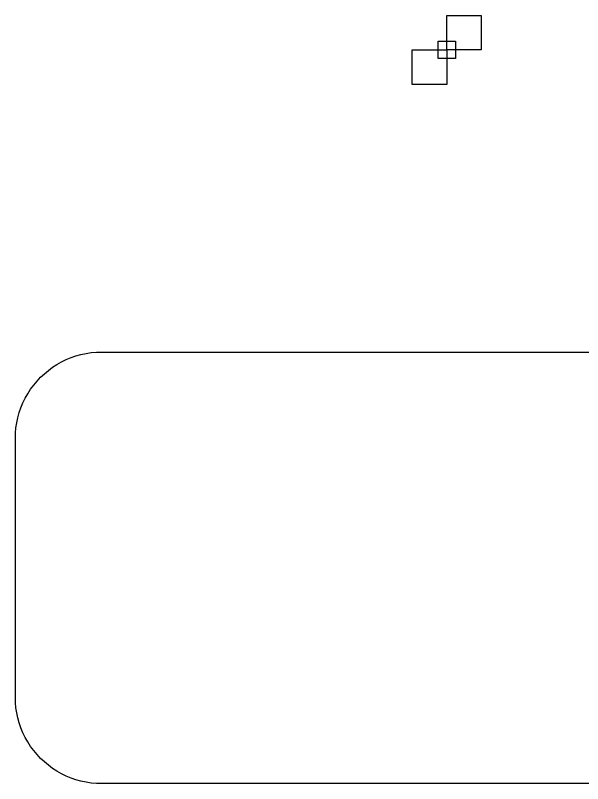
# Model space of a CAD drawing. Extents: x -550 to 354, y -1021 to 1021.
# Drawn here: x -550 to -221.2, y -125 to 320 of the extents above; entities that cross this region are included whole.
import ezdxf

# ---------------------------------------------------------------- set-up
doc = ezdxf.new("R2010")
doc.units = 13
doc.header["$MEASUREMENT"] = 0
for name, color, linetype in [('L0D1800', 2, 'Continuous'), ('L63D1000', 4, 'Continuous'), ('L7D1800', 6, 'Continuous')]:
    doc.layers.add(name, color=color, linetype=linetype)

msp = doc.modelspace()

# ---------------------------------------------------------------- linework, layer by layer
at = {"layer": 'L0D1800'}
for points in [[(-300, 300), (-300, 320), (-280, 320), (-280, 300)], [(-320, 280), (-320, 300), (-300, 300), (-300, 280)]]:
    msp.add_lwpolyline(points, close=True, dxfattribs=at)
at = {"layer": 'L63D1000'}
msp.add_lwpolyline([(-305, 295), (-305, 305), (-295, 305), (-295, 295)], close=True, dxfattribs=at)
at = {"layer": 'L7D1800'}
msp.add_lwpolyline([(-209.241, -125), (-500, -125), (-503.019, -124.909), (-506.027, -124.635), (-509.013, -124.181), (-511.966, -123.547), (-514.875, -122.736), (-517.73, -121.751), (-520.521, -120.595), (-523.236, -119.273), (-525.867, -117.789), (-528.403, -116.149), (-530.836, -114.359), (-533.156, -112.426), (-535.355, -110.355), (-537.426, -108.156), (-539.359, -105.836), (-541.149, -103.403), (-542.789, -100.867), (-544.273, -98.236), (-545.595, -95.521), (-546.751, -92.73), (-547.736, -89.875), (-548.547, -86.966), (-549.181, -84.013), (-549.635, -81.027), (-549.909, -78.019), (-550, -75), (-550, 75), (-549.909, 78.019), (-549.635, 81.027), (-549.181, 84.013), (-548.547, 86.966), (-547.736, 89.875), (-546.751, 92.73), (-545.595, 95.521), (-544.273, 98.236), (-542.789, 100.867), (-541.149, 103.403), (-539.359, 105.836), (-537.426, 108.156), (-535.355, 110.355), (-533.156, 112.426), (-530.836, 114.359), (-528.403, 116.149), (-525.867, 117.789), (-523.236, 119.273), (-520.521, 120.595), (-517.73, 121.751), (-514.875, 122.736), (-511.966, 123.547), (-509.013, 124.181), (-506.027, 124.635), (-503.019, 124.909), (-500, 125), (-209.241, 125)], dxfattribs=at)

doc.saveas('drawing.dxf')
